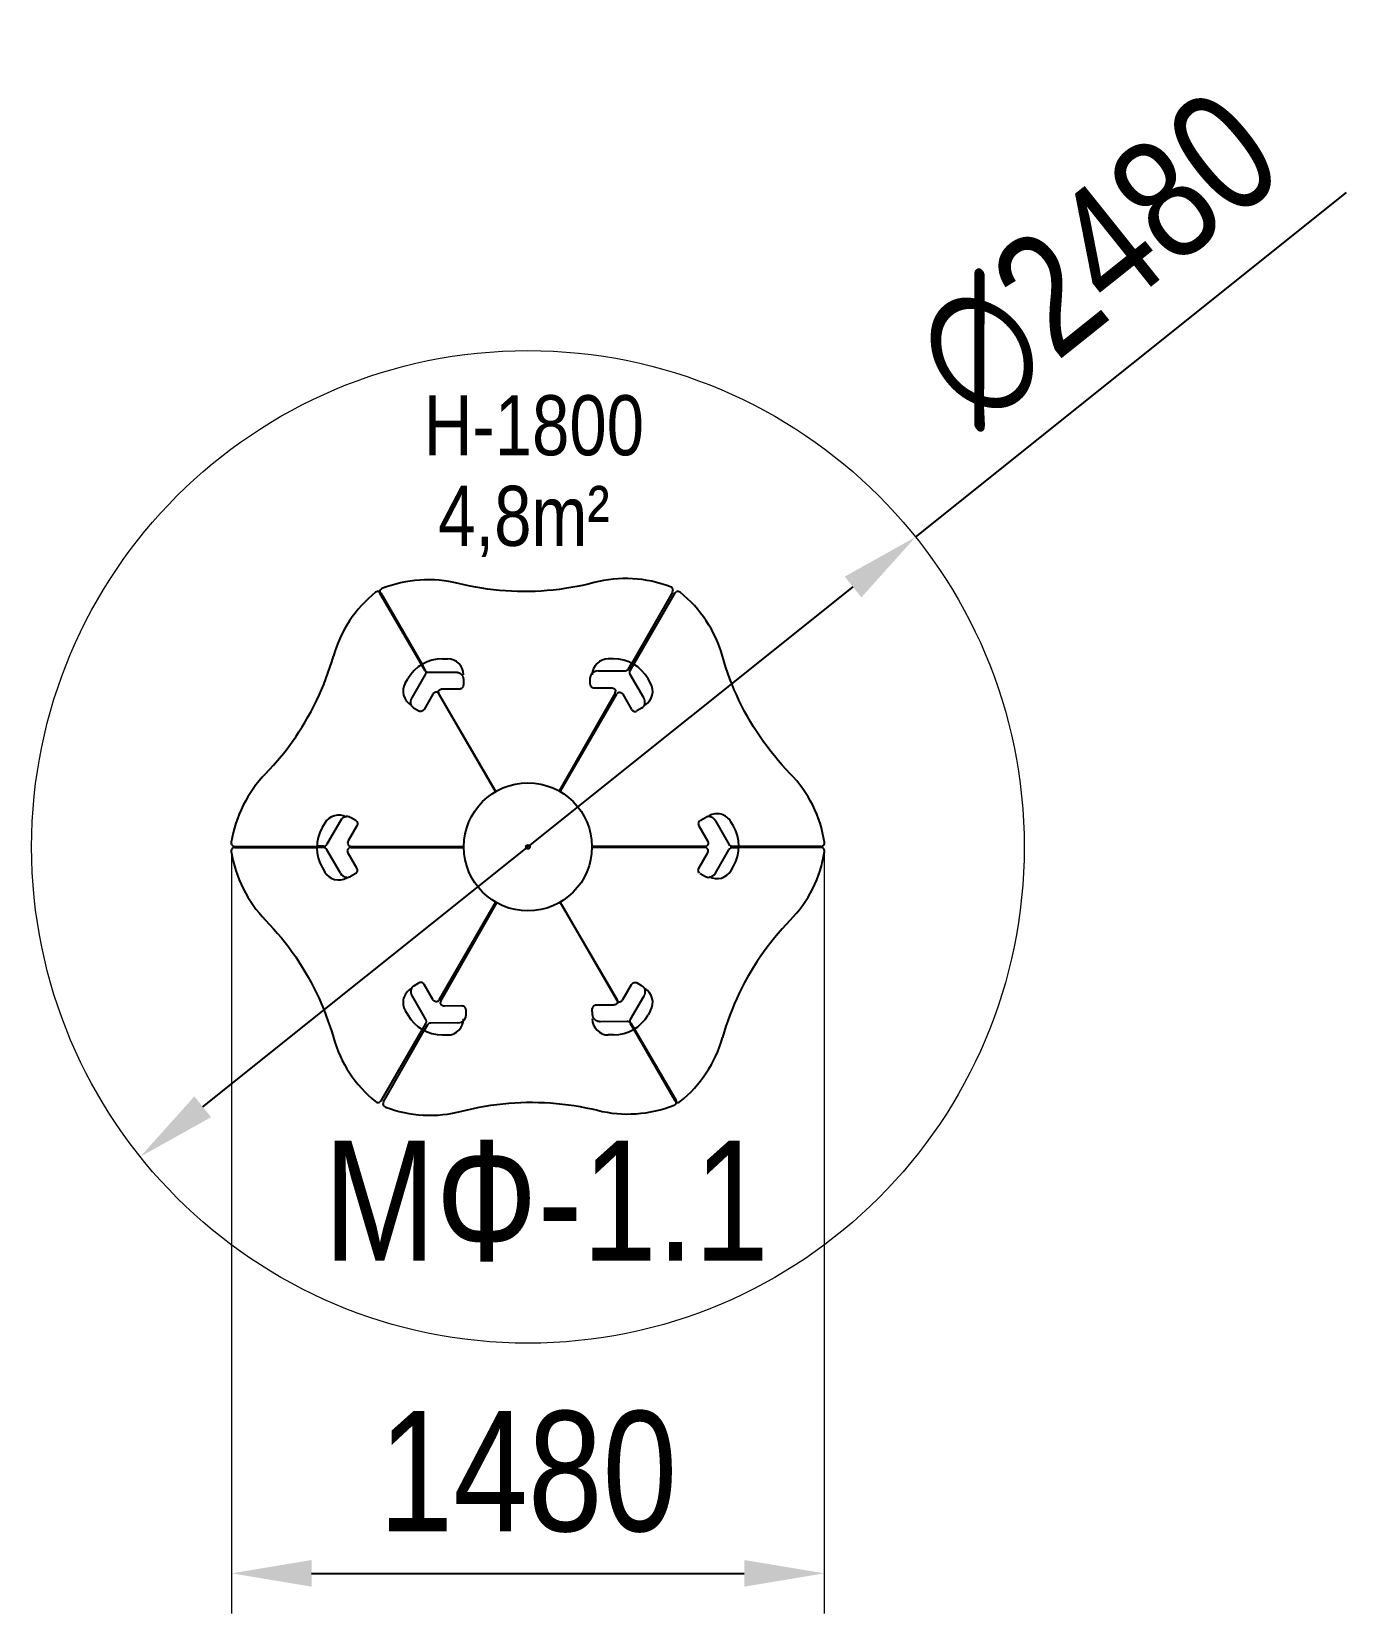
# Model space of a CAD drawing. Header units: millimetres. Extents: x -1252 to 2047, y -1913 to 2039.
import ezdxf

# ---------------------------------------------------------------- set-up
doc = ezdxf.new("R2010")
doc.units = ezdxf.units.MM
for name, color, linetype in [('DIKOM_АРТИКУЛ', 7, 'Continuous'), ('DIKOM_ЗОНА', 90, 'Continuous'), ('DIKOM_ОБЪЕКТ', 7, 'Continuous'), ('DIKOM_РАЗМЕР_ЗОНА', 7, 'Continuous'), ('DIKOM_РАЗМЕР_ОБЪЕКТА', 7, 'Continuous')]:
    doc.layers.add(name, color=color, linetype=linetype)
doc.styles.add('style1', font='arialbd.ttf', dxfattribs={"width": 0.8})
doc.dimstyles.new('1-50', dxfattribs={"dimtxt": 300, "dimasz": 200, "dimexe": 100, "dimexo": 0, "dimgap": 100, "dimtad": 1, "dimtxsty": 'style1', "dimcen": 200, "dimclrd": 7, "dimclre": 7, "dimclrt": 7, "dimadec": 1, "dimazin": 2, "dimtfac": 1, "dimtmove": 0, "dimatfit": 2, "dimfxl": 0, "dimlwd": 25, "dimlwe": 18, "dimarcsym": 0})

# ---------------------------------------------------------------- blocks, each defined once
blk = doc.blocks.new('*D6')
at = {"layer": 'Defpoints', "color": 0, "transparency": 16777216}
for p in [(-753, -4.6), (728, -4.6), (728, -1813)]:
    blk.add_point(p, dxfattribs=at)
at = {"layer": 'DIKOM_РАЗМЕР_ОБЪЕКТА', "color": 7, "lineweight": 18, "transparency": 16777216}
for p, q in [((-753, -4.6), (-753, -1913)), ((728, -4.6), (728, -1913))]:
    blk.add_line(p, q, dxfattribs=at)
at = {"layer": 'DIKOM_РАЗМЕР_ОБЪЕКТА', "color": 7, "lineweight": 25, "transparency": 16777216}
blk.add_line((-553, -1813), (528, -1813), dxfattribs=at)
at = {"layer": 'DIKOM_РАЗМЕР_ОБЪЕКТА', "color": 7, "transparency": 16777216}
for points in [[(-553, -1779.7), (-553, -1846.3), (-753, -1813)], [(528, -1779.7), (528, -1846.3), (728, -1813)]]:
    blk.add_solid(points, dxfattribs=at)
at = {"layer": 'DIKOM_РАЗМЕР_ОБЪЕКТА', "color": 7, "transparency": 16777216, "insert": (-12.5, -1559.8), "char_height": 300, "attachment_point": 5, "style": 'style1'}
blk.add_mtext('{\\fArial|b0|i0|c204|p34;1480}', dxfattribs=at)
blk = doc.blocks.new('*D7')
at = {"layer": 'Defpoints', "color": 0, "transparency": 16777216}
for p in [(956.1, 776.2), (-981.1, -772.1)]:
    blk.add_point(p, dxfattribs=at)
at = {"layer": 'DIKOM_РАЗМЕР_ЗОНА', "color": 7, "lineweight": 25, "transparency": 16777216}
for p, q in [((956.1, 776.2), (2032.9, 1636.8)), ((-824.9, -647.3), (799.9, 651.4))]:
    blk.add_line(p, q, dxfattribs=at)
at = {"layer": 'DIKOM_РАЗМЕР_ЗОНА', "color": 7, "transparency": 16777216}
for points in [[(779.1, 677.4), (820.7, 625.3), (956.1, 776.2)], [(-845.7, -621.2), (-804.1, -673.3), (-981.1, -772.1)]]:
    blk.add_solid(points, dxfattribs=at)
at = {"layer": 'DIKOM_РАЗМЕР_ЗОНА', "color": 7, "transparency": 16777216, "insert": (1409.9, 1473.7), "char_height": 300, "attachment_point": 5, "rotation": 38.6341, "style": 'style1'}
blk.add_mtext('{\\fArial|b0|i0|c204|p34;∅2480}', dxfattribs=at)

msp = doc.modelspace()

# ---------------------------------------------------------------- linework, layer by layer
at = {"layer": 'DIKOM_ЗОНА', "color": 3, "lineweight": 15}
msp.add_circle((-12.5, 2.049), 1240, dxfattribs=at)
at = {"layer": 'DIKOM_ОБЪЕКТ', "color": 7, "linetype": 'Continuous'}
for p, q in [((-382.724, 638.994), (-383.157, 639.244)), ((-383.019, 638.822), (-383.023, 639.322)), ((-278.208, 457.435), (-381.735, 634.168)), ((-276.902, 458.195), (-379.314, 635.577)), ((-171.635, 656.634), (-186.033, 660.039)), ((-157.144, 653.54), (-171.635, 656.634)), ((-142.568, 650.76), (-157.144, 653.54)), ((-127.915, 648.295), (-142.568, 650.76)), ((-113.196, 646.146), (-127.915, 648.295)), ((-98.419, 644.315), (-113.196, 646.146)), ((-83.593, 642.804), (-98.419, 644.315)), ((-68.727, 641.612), (-83.593, 642.804)), ((-53.832, 640.742), (-68.727, 641.612)), ((-38.915, 640.192), (-53.832, 640.742)), ((-23.986, 639.965), (-38.915, 640.192)), ((-9.055, 640.059), (-23.986, 639.965)), ((5.87, 640.475), (-9.055, 640.059)), ((20.778, 641.212), (5.87, 640.475)), ((35.662, 642.27), (20.778, 641.212)), ((50.511, 643.649), (35.662, 642.27)), ((65.317, 645.347), (50.511, 643.649)), ((80.07, 647.364), (65.317, 645.347)), ((94.761, 649.698), (80.07, 647.364)), ((109.381, 652.348), (94.761, 649.698)), ((123.921, 655.311), (109.381, 652.348)), ((138.373, 658.588), (123.921, 655.311)), ((152.726, 662.174), (138.373, 658.588)), ((348.739, 638.772), (247.447, 460.748)), ((251.902, 458.195), (354.314, 635.577)), ((349.961, 643.941), (349.964, 643.442)), ((357.724, 638.994), (358.157, 639.244)), ((-502.741, 464.076), (-498.581, 478.274)), ((477.741, 464.076), (473.581, 478.274)), ((-517.114, 421.952), (-512.011, 435.907)), ((-512.011, 435.907), (-507.219, 449.951)), ((-507.219, 449.951), (-502.741, 464.076)), ((-269.345, 442.304), (-278.208, 457.435)), ((-268.134, 443.008), (-276.902, 458.195)), ((-193.25, 437.848), (-260.568, 437.423)), ((-226.12, 472.049), (-213.44, 472.049)), ((162.734, 441.529), (230.052, 441.953)), ((201.12, 472.049), (188.44, 472.049)), ((238.966, 446.797), (247.034, 460.977)), ((243.134, 443.008), (251.902, 458.195)), ((482.219, 449.951), (477.741, 464.076)), ((487.011, 435.907), (482.219, 449.951)), ((492.114, 421.952), (487.011, 435.907)), ((-528.243, 394.347), (-522.526, 408.096)), ((-522.526, 408.096), (-517.114, 421.952)), ((-319.062, 411.068), (-312.722, 422.049)), ((-301.892, 374.666), (-268.232, 432.966)), ((-233.564, 394.248), (-232.034, 395.407)), ((-232.034, 395.407), (-230.266, 396.275)), ((-230.266, 396.275), (-228.332, 396.816)), ((-228.332, 396.816), (-226.313, 397.007)), ((-226.313, 397.007), (-182.994, 397.28)), ((-182.994, 397.28), (-181.044, 397.459)), ((-181.044, 397.459), (-179.171, 397.963)), ((-179.171, 397.963), (-177.448, 398.774)), ((-177.448, 398.774), (-175.939, 399.861)), ((-175.939, 399.861), (-174.704, 401.181)), ((-174.704, 401.181), (-173.789, 402.684)), ((-173.789, 402.684), (-173.23, 404.312)), ((-173.23, 404.312), (-173.049, 406.003)), ((-173.15, 422.091), (-173.052, 406.503)), ((-173.052, 406.503), (-173.049, 406.003)), ((142.942, 408.494), (142.843, 424.083)), ((142.945, 407.994), (143.148, 406.306)), ((143.148, 406.306), (143.727, 404.685)), ((143.727, 404.685), (144.66, 403.194)), ((144.66, 403.194), (145.912, 401.889)), ((145.912, 401.889), (147.434, 400.822)), ((147.434, 400.822), (149.168, 400.032)), ((149.168, 400.032), (151.047, 399.551)), ((151.047, 399.551), (152.999, 399.397)), ((152.999, 399.397), (196.318, 399.67)), ((196.318, 399.67), (198.34, 399.504)), ((198.34, 399.504), (200.28, 398.988)), ((200.28, 398.988), (202.059, 398.143)), ((202.059, 398.143), (203.604, 397.003)), ((203.604, 397.003), (204.85, 395.617)), ((204.85, 395.617), (205.747, 394.04)), ((276.892, 374.666), (243.232, 432.966)), ((294.062, 411.068), (287.722, 422.049)), ((497.526, 408.096), (492.114, 421.952)), ((503.243, 394.347), (497.526, 408.096)), ((-547.186, 353.827), (-540.577, 367.204)), ((-540.577, 367.204), (-534.261, 380.714)), ((-534.261, 380.714), (-528.243, 394.347)), ((-250.044, 383.206), (-271.704, 345.69)), ((-248.879, 384.866), (-250.044, 383.206)), ((-247.453, 386.28), (-248.879, 384.866)), ((-245.825, 387.387), (-247.453, 386.28)), ((-244.061, 388.144), (-245.825, 387.387)), ((-242.234, 388.519), (-244.061, 388.144)), ((-240.42, 388.496), (-242.234, 388.519)), ((-238.694, 388.076), (-240.42, 388.496)), ((-237.544, 387.536), (-238.694, 388.076)), ((-236.258, 388.284), (-236.159, 389.55)), ((-236.159, 389.55), (-235.67, 391.258)), ((-235.67, 391.258), (-234.793, 392.846)), ((-92.396, 140.673), (-235.178, 384.418)), ((-234.793, 392.846), (-233.564, 394.248)), ((-93.475, 140.045), (-234.718, 384.685)), ((205.341, 387.194), (65.643, 141.668)), ((68.475, 140.045), (209.718, 384.685)), ((205.747, 394.04), (206.257, 392.338)), ((206.257, 392.338), (206.372, 391.073)), ((212.544, 387.536), (213.694, 388.076)), ((213.694, 388.076), (215.42, 388.496)), ((215.42, 388.496), (217.234, 388.519)), ((217.234, 388.519), (219.061, 388.144)), ((219.061, 388.144), (220.825, 387.387)), ((220.825, 387.387), (222.453, 386.28)), ((222.453, 386.28), (223.879, 384.866)), ((223.879, 384.866), (225.044, 383.206)), ((225.044, 383.206), (246.704, 345.69)), ((509.261, 380.714), (503.243, 394.347)), ((515.577, 367.204), (509.261, 380.714)), ((522.186, 353.827), (515.577, 367.204)), ((-568.736, 314.571), (-561.27, 327.502)), ((-561.27, 327.502), (-554.086, 340.59)), ((-554.086, 340.59), (-547.186, 353.827)), ((-298.137, 349.404), (-284.637, 341.61)), ((-284.637, 341.61), (-284.204, 341.36)), ((-282.645, 340.681), (-284.204, 341.36)), ((-280.953, 340.362), (-282.645, 340.681)), ((-279.195, 340.413), (-280.953, 340.362)), ((-277.436, 340.834), (-279.195, 340.413)), ((-275.746, 341.608), (-277.436, 340.834)), ((-274.188, 342.705), (-275.746, 341.608)), ((-272.824, 344.083), (-274.188, 342.705)), ((-271.704, 345.69), (-272.824, 344.083)), ((246.704, 345.69), (247.824, 344.083)), ((247.824, 344.083), (249.188, 342.705)), ((249.188, 342.705), (250.746, 341.608)), ((250.746, 341.608), (252.436, 340.834)), ((252.436, 340.834), (254.195, 340.413)), ((254.195, 340.413), (255.953, 340.362)), ((255.953, 340.362), (257.645, 340.681)), ((257.645, 340.681), (259.204, 341.36)), ((259.637, 341.61), (259.204, 341.36)), ((273.137, 349.404), (259.637, 341.61)), ((529.086, 340.59), (522.186, 353.827)), ((536.27, 327.502), (529.086, 340.59)), ((543.736, 314.571), (536.27, 327.502)), ((-601.314, 264.574), (-592.772, 276.799)), ((-592.772, 276.799), (-584.492, 289.211)), ((-584.492, 289.211), (-576.478, 301.805)), ((-576.478, 301.805), (-568.736, 314.571)), ((551.478, 301.805), (543.736, 314.571)), ((559.492, 289.211), (551.478, 301.805)), ((567.772, 276.799), (559.492, 289.211)), ((576.314, 264.574), (567.772, 276.799)), ((-628.454, 229.105), (-619.161, 240.72)), ((-619.161, 240.72), (-610.112, 252.545)), ((-610.112, 252.545), (-601.314, 264.574)), ((585.112, 252.545), (576.314, 264.574)), ((594.161, 240.72), (585.112, 252.545)), ((603.454, 229.105), (594.161, 240.72)), ((-657.748, 195.596), (-647.754, 206.536)), ((-647.754, 206.536), (-637.988, 217.708)), ((-637.988, 217.708), (-628.454, 229.105)), ((612.988, 217.708), (603.454, 229.105)), ((622.754, 206.536), (612.988, 217.708)), ((632.748, 195.596), (622.754, 206.536)), ((-667.964, 184.894), (-657.748, 195.596)), ((642.964, 184.894), (632.748, 195.596)), ((-520.229, 61.11), (-526.527, 50.105)), ((-481.137, 67.08), (-514.797, 8.779)), ((-439.704, 54.705), (-461.364, 17.189)), ((-442.637, 67.946), (-456.137, 75.74)), ((-442.204, 67.696), (-440.837, 66.684)), ((-440.837, 66.684), (-439.715, 65.379)), ((-439.715, 65.379), (-438.88, 63.83)), ((-438.873, 56.478), (-439.704, 54.705)), ((-438.88, 63.83), (-438.365, 62.097)), ((-438.362, 58.349), (-438.873, 56.478)), ((-438.365, 62.097), (-438.19, 60.246)), ((-438.19, 60.246), (-438.362, 58.349)), ((413.365, 62.097), (413.19, 60.246)), ((413.19, 60.246), (413.362, 58.349)), ((413.362, 58.349), (413.873, 56.478)), ((413.88, 63.83), (413.365, 62.097)), ((413.873, 56.478), (414.704, 54.705)), ((414.715, 65.379), (413.88, 63.83)), ((414.704, 54.705), (436.364, 17.189)), ((415.837, 66.684), (414.715, 65.379)), ((417.204, 67.696), (415.837, 66.684)), ((417.637, 67.946), (431.137, 75.74)), ((456.137, 67.08), (489.797, 8.779)), ((501.149, 53.991), (494.768, 64.948)), ((-749.656, 4.449), (-749.223, 4.199)), ((-744.558, 2.954), (-539.735, 2.954)), ((-744.558, 0.757), (-539.735, 0.757)), ((-523.415, 3.427), (-539.73, 3.427)), ((-523.415, 0.284), (-539.73, 0.284)), ((-462.73, 13.408), (-462.876, 11.444)), ((-462.876, 11.444), (-462.649, 9.538)), ((-462.22, 15.35), (-462.73, 13.408)), ((-462.649, 9.538), (-462.06, 7.769)), ((-461.364, 17.189), (-462.22, 15.35)), ((-462.06, 7.769), (-461.133, 6.21)), ((-461.133, 6.21), (-459.906, 4.925)), ((-459.906, 4.925), (-458.864, 4.199)), ((-454.982, 3.177), (-172.496, 3.177)), ((-454.982, 0.534), (-172.496, 0.534)), ((-172.496, 0.534), (-172.493, 0.534)), ((147.496, 0.534), (147.493, 0.534)), ((429.982, 3.177), (147.496, 3.177)), ((429.982, 0.534), (147.496, 0.534)), ((434.906, 4.925), (433.864, 4.199)), ((436.133, 6.21), (434.906, 4.925)), ((437.06, 7.769), (436.133, 6.21)), ((436.364, 17.189), (437.22, 15.35)), ((437.649, 9.538), (437.06, 7.769)), ((437.22, 15.35), (437.73, 13.408)), ((437.876, 11.444), (437.649, 9.538)), ((437.73, 13.408), (437.876, 11.444)), ((498.415, 3.427), (514.73, 3.427)), ((498.415, 0.284), (514.73, 0.284)), ((719.558, 2.954), (514.735, 2.954)), ((719.558, 0.757), (514.735, 0.757)), ((724.656, 4.449), (724.223, 4.199)), ((-749.656, -0.738), (-749.223, -0.488)), ((-481.137, -63.368), (-514.797, -5.068)), ((-462.876, -7.733), (-462.649, -5.827)), ((-462.73, -9.697), (-462.876, -7.733)), ((-462.22, -11.639), (-462.73, -9.697)), ((-462.649, -5.827), (-462.06, -4.058)), ((-461.364, -13.478), (-462.22, -11.639)), ((-462.06, -4.058), (-461.133, -2.499)), ((-439.704, -50.994), (-461.364, -13.478)), ((-461.133, -2.499), (-459.906, -1.214)), ((-459.906, -1.214), (-458.864, -0.488)), ((414.704, -50.994), (436.364, -13.478)), ((434.906, -1.214), (433.864, -0.488)), ((436.133, -2.499), (434.906, -1.214)), ((437.06, -4.058), (436.133, -2.499)), ((436.364, -13.478), (437.22, -11.639)), ((437.649, -5.827), (437.06, -4.058)), ((437.22, -11.639), (437.73, -9.697)), ((437.876, -7.733), (437.649, -5.827)), ((437.73, -9.697), (437.876, -7.733)), ((456.137, -63.368), (489.797, -5.068)), ((724.656, -0.738), (724.223, -0.488)), ((-526.149, -49.894), (-519.768, -60.851)), ((-442.637, -64.234), (-456.137, -72.029)), ((-442.204, -63.984), (-440.837, -62.973)), ((-440.837, -62.973), (-439.715, -61.668)), ((-439.715, -61.668), (-438.88, -60.119)), ((-438.873, -52.767), (-439.704, -50.994)), ((-438.88, -60.119), (-438.365, -58.386)), ((-438.362, -54.638), (-438.873, -52.767)), ((-438.365, -58.386), (-438.19, -56.535)), ((-438.19, -56.535), (-438.362, -54.638)), ((413.19, -56.535), (413.362, -54.638)), ((413.365, -58.386), (413.19, -56.535)), ((413.362, -54.638), (413.873, -52.767)), ((413.88, -60.119), (413.365, -58.386)), ((413.873, -52.767), (414.704, -50.994)), ((414.715, -61.668), (413.88, -60.119)), ((415.837, -62.973), (414.715, -61.668)), ((417.204, -63.984), (415.837, -62.973)), ((417.637, -64.234), (431.137, -72.029)), ((495.229, -57.013), (501.527, -46.008)), ((-93.475, -136.334), (-234.718, -380.974)), ((-230.006, -383.288), (-90.307, -137.762)), ((-93.309, -136.046), (-93.475, -136.334)), ((-90.307, -137.762), (-90.306, -137.759)), ((67.563, -136.479), (67.731, -136.766)), ((67.731, -136.766), (210.513, -380.511)), ((68.309, -136.046), (68.475, -136.334)), ((68.475, -136.334), (209.718, -380.974)), ((-667.964, -181.183), (-657.748, -191.885)), ((-657.748, -191.885), (-647.754, -202.825)), ((632.748, -191.885), (622.754, -202.825)), ((642.964, -181.183), (632.748, -191.885)), ((-647.754, -202.825), (-637.988, -213.997)), ((-637.988, -213.997), (-628.454, -225.394)), ((-628.454, -225.394), (-619.161, -237.009)), ((-619.161, -237.009), (-610.112, -248.834)), ((594.161, -237.009), (585.112, -248.834)), ((603.454, -225.394), (594.161, -237.009)), ((612.988, -213.997), (603.454, -225.394)), ((622.754, -202.825), (612.988, -213.997)), ((-610.112, -248.834), (-601.314, -260.863)), ((-601.314, -260.863), (-592.772, -273.087)), ((-592.772, -273.087), (-584.492, -285.5)), ((567.772, -273.087), (559.492, -285.5)), ((576.314, -260.863), (567.772, -273.087)), ((585.112, -248.834), (576.314, -260.863)), ((-584.492, -285.5), (-576.478, -298.094)), ((-576.478, -298.094), (-568.736, -310.86)), ((-568.736, -310.86), (-561.27, -323.791)), ((543.736, -310.86), (536.27, -323.791)), ((551.478, -298.094), (543.736, -310.86)), ((559.492, -285.5), (551.478, -298.094)), ((-561.27, -323.791), (-554.086, -336.879)), ((-554.086, -336.879), (-547.186, -350.116)), ((-547.186, -350.116), (-540.577, -363.493)), ((-298.137, -345.693), (-284.637, -337.898)), ((-284.637, -337.898), (-284.204, -337.648)), ((-282.645, -336.97), (-284.204, -337.648)), ((-280.953, -336.651), (-282.645, -336.97)), ((-279.195, -336.702), (-280.953, -336.651)), ((-277.436, -337.123), (-279.195, -336.702)), ((-275.746, -337.897), (-277.436, -337.123)), ((-274.188, -338.994), (-275.746, -337.897)), ((-272.824, -340.372), (-274.188, -338.994)), ((-271.704, -341.979), (-272.824, -340.372)), ((-250.044, -379.495), (-271.704, -341.979)), ((225.044, -379.495), (246.704, -341.979)), ((246.704, -341.979), (247.824, -340.372)), ((247.824, -340.372), (249.188, -338.994)), ((249.188, -338.994), (250.746, -337.897)), ((250.746, -337.897), (252.436, -337.123)), ((252.436, -337.123), (254.195, -336.702)), ((254.195, -336.702), (255.953, -336.651)), ((255.953, -336.651), (257.645, -336.97)), ((257.645, -336.97), (259.204, -337.648)), ((259.637, -337.898), (259.204, -337.648)), ((273.137, -345.693), (259.637, -337.898)), ((522.186, -350.116), (515.577, -363.493)), ((529.086, -336.879), (522.186, -350.116)), ((536.27, -323.791), (529.086, -336.879)), ((-540.577, -363.493), (-534.261, -377.003)), ((-534.261, -377.003), (-528.243, -390.636)), ((-528.243, -390.636), (-522.526, -404.385)), ((-301.892, -370.955), (-268.232, -429.255)), ((-248.879, -381.155), (-250.044, -379.495)), ((-247.453, -382.568), (-248.879, -381.155)), ((-245.825, -383.676), (-247.453, -382.568)), ((-244.061, -384.433), (-245.825, -383.676)), ((-242.234, -384.808), (-244.061, -384.433)), ((-240.42, -384.785), (-242.234, -384.808)), ((-238.694, -384.365), (-240.42, -384.785)), ((-237.544, -383.825), (-238.694, -384.365)), ((-230.922, -388.432), (-231.037, -387.167)), ((-230.412, -390.134), (-230.922, -388.432)), ((-229.515, -391.711), (-230.412, -390.134)), ((-228.269, -393.097), (-229.515, -391.711)), ((-226.724, -394.237), (-228.269, -393.097)), ((-224.945, -395.082), (-226.724, -394.237)), ((-223.004, -395.598), (-224.945, -395.082)), ((152.783, -394.868), (151.274, -395.955)), ((154.507, -394.057), (152.783, -394.868)), ((156.38, -393.552), (154.507, -394.057)), ((158.329, -393.374), (156.38, -393.552)), ((201.648, -393.101), (158.329, -393.374)), ((203.668, -392.909), (201.648, -393.101)), ((205.601, -392.369), (203.668, -392.909)), ((207.37, -391.501), (205.601, -392.369)), ((208.9, -390.342), (207.37, -391.501)), ((210.129, -388.94), (208.9, -390.342)), ((211.005, -387.352), (210.129, -388.94)), ((211.494, -385.644), (211.005, -387.352)), ((211.593, -384.378), (211.494, -385.644)), ((212.544, -383.825), (213.694, -384.365)), ((213.694, -384.365), (215.42, -384.785)), ((215.42, -384.785), (217.234, -384.808)), ((217.234, -384.808), (219.061, -384.433)), ((219.061, -384.433), (220.825, -383.676)), ((220.825, -383.676), (222.453, -382.568)), ((222.453, -382.568), (223.879, -381.155)), ((223.879, -381.155), (225.044, -379.495)), ((276.892, -370.955), (243.232, -429.255)), ((503.243, -390.636), (497.526, -404.385)), ((509.261, -377.003), (503.243, -390.636)), ((515.577, -363.493), (509.261, -377.003)), ((-522.526, -404.385), (-517.114, -418.241)), ((-517.114, -418.241), (-512.011, -432.196)), ((-512.011, -432.196), (-507.219, -446.24)), ((-319.062, -406.971), (-312.722, -417.951)), ((-220.983, -395.764), (-223.004, -395.598)), ((-177.664, -395.491), (-220.983, -395.764)), ((-175.712, -395.645), (-177.664, -395.491)), ((-173.833, -396.126), (-175.712, -395.645)), ((-172.099, -396.916), (-173.833, -396.126)), ((-170.577, -397.983), (-172.099, -396.916)), ((-169.325, -399.288), (-170.577, -397.983)), ((-168.392, -400.779), (-169.325, -399.288)), ((-167.812, -402.4), (-168.392, -400.779)), ((-167.61, -404.088), (-167.812, -402.4)), ((-167.606, -404.588), (-167.508, -420.176)), ((148.566, -400.406), (148.384, -402.097)), ((148.387, -402.597), (148.384, -402.097)), ((148.486, -418.185), (148.387, -402.597)), ((149.125, -398.778), (148.566, -400.406)), ((150.039, -397.275), (149.125, -398.778)), ((151.274, -395.955), (150.039, -397.275)), ((168.585, -433.941), (235.904, -433.517)), ((294.062, -406.971), (287.722, -417.951)), ((487.011, -432.196), (482.219, -446.24)), ((492.114, -418.241), (487.011, -432.196)), ((497.526, -404.385), (492.114, -418.241)), ((-507.219, -446.24), (-502.741, -460.365)), ((-502.741, -460.365), (-498.581, -474.562)), ((-276.902, -454.483), (-379.314, -631.866)), ((-373.404, -634.866), (-272.112, -456.842)), ((-268.134, -439.297), (-276.902, -454.483)), ((-263.631, -442.89), (-271.699, -457.07)), ((-187.399, -437.623), (-254.717, -438.047)), ((-226.12, -467.951), (-213.44, -467.951)), ((201.12, -467.951), (188.44, -467.951)), ((243.134, -439.297), (251.902, -454.483)), ((244.68, -438.398), (253.543, -453.529)), ((251.902, -454.483), (354.314, -631.866)), ((253.543, -453.529), (357.071, -630.262)), ((477.741, -460.365), (473.581, -474.562)), ((482.219, -446.24), (477.741, -460.365)), ((-382.724, -635.283), (-383.157, -635.533)), ((-374.626, -640.035), (-374.629, -639.535)), ((-177.39, -658.268), (-163.037, -654.681)), ((-163.037, -654.681), (-148.586, -651.405)), ((-148.586, -651.405), (-134.046, -648.441)), ((-134.046, -648.441), (-119.426, -645.792)), ((-119.426, -645.792), (-104.735, -643.458)), ((-104.735, -643.458), (-89.982, -641.441)), ((-89.982, -641.441), (-75.176, -639.743)), ((-75.176, -639.743), (-60.327, -638.364)), ((-60.327, -638.364), (-45.443, -637.306)), ((-45.443, -637.306), (-30.534, -636.568)), ((-30.534, -636.568), (-15.61, -636.153)), ((-15.61, -636.153), (-0.679, -636.058)), ((-0.679, -636.058), (14.25, -636.286)), ((14.25, -636.286), (29.167, -636.836)), ((29.167, -636.836), (44.063, -637.706)), ((44.063, -637.706), (58.928, -638.898)), ((58.928, -638.898), (73.754, -640.409)), ((73.754, -640.409), (88.531, -642.24)), ((88.531, -642.24), (103.251, -644.388)), ((103.251, -644.388), (117.903, -646.854)), ((117.903, -646.854), (132.479, -649.634)), ((132.479, -649.634), (146.971, -652.728)), ((146.971, -652.728), (161.368, -656.133)), ((357.724, -635.283), (358.157, -635.533)), ((358.355, -634.916), (358.358, -635.416))]:
    msp.add_line(p, q, dxfattribs=at)
for radius in [160, 5]:
    msp.add_circle((-12.5, 2.049), radius, dxfattribs=at)
for centre, radius, start, end in [((232.171, 358.238), 314.147, 69.13836, 104.648732), ((-196.343, 393.313), 313.953, 128.765902, 164.299048), ((-387.199, 631.539), 8.71, 63.817732, 131.072229), ((-374.327, 639.025), 8.71, 109.288842, 176.543339), ((-261.655, 355.33), 313.953, 76.062023, 111.595169), ((341.288, 643.56), 8.68, 2.264015, 71.494231), ((342.266, 643.411), 7.698, 330.000175, 0.226605), ((362.199, 631.539), 8.71, 48.927771, 116.182268), ((171.343, 393.313), 313.953, 15.700952, 51.234098), ((-226.12, 372.049), 100, 90, 150), ((-213.44, 432.049), 40, 0, 90), ((162.356, 420.858), 20.674, 88.953495, 143.550532), ((188.44, 432.049), 40, 90, 180), ((201.12, 372.049), 100, 30, 90), ((230.26, 452.194), 10.243, 268.836235, 328.200238), ((-284.421, 391.068), 40, 150, 240), ((158.503, 424.086), 15.659, 144.674535, 180.014221), ((259.421, 391.068), 40, 300, 30), ((-241.408, 380.879), 7.697, 29.636058, 59.868579), ((-228.562, 388.35), 7.697, 180.492492, 210.725014), ((198.676, 391.042), 7.697, 329.997129, 0.22965), ((216.408, 380.879), 7.697, 120.131421, 150.363942), ((-443.083, -34.462), 314.147, 135.712339, 171.222711), ((418.083, -34.462), 314.147, 8.777289, 44.287661), ((-485.513, 41.241), 40, 60.216656, 150.216656), ((460.203, 44.817), 40, 30.216656, 120.216656), ((-439.736, 0.433), 100, 150.216656, 210.216656), ((-462.985, 57.186), 20.674, 96.810539, 151.407576), ((-463.885, 62.131), 15.659, 60.34685, 95.686536), ((438.885, 62.131), 15.659, 84.313464, 119.65315), ((437.985, 57.186), 20.674, 28.592424, 83.189461), ((414.736, 3.664), 100, 330.216656, 30.216656), ((-745.035, 11.799), 8.68, 168.86684, 238.097056), ((-745.39, 10.875), 7.698, 240.134466, 270.360897), ((-745.39, -7.164), 7.698, 89.639103, 119.865534), ((-523.801, 13.663), 10.243, 272.160833, 331.524836), ((-523.801, -9.952), 10.243, 28.475164, 87.839167), ((-455.031, 10.873), 7.697, 240.131421, 270.363942), ((-455.031, -7.162), 7.697, 89.636058, 119.868579), ((430.031, 10.873), 7.697, 269.636058, 299.868579), ((430.031, -7.162), 7.697, 60.131421, 90.363942), ((498.801, 13.663), 10.243, 208.475164, 267.839167), ((498.801, -9.952), 10.243, 92.160833, 151.524836), ((720.39, 10.875), 7.698, 269.639103, 299.865534), ((720.39, -7.164), 7.698, 60.134466, 90.360897), ((720.035, 11.799), 8.68, 301.902944, 11.13316), ((-745.035, -8.087), 8.68, 121.902944, 191.13316), ((-443.083, 38.174), 314.147, 188.777289, 224.287661), ((418.083, 38.174), 314.147, 315.712339, 351.222711), ((720.035, -8.087), 8.68, 348.86684, 58.097056), ((-485.203, -40.72), 40, 210.216656, 300.216656), ((-462.985, -53.474), 20.674, 208.592424, 263.189461), ((-463.885, -58.42), 15.659, 264.313464, 299.65315), ((438.885, -58.42), 15.659, 240.34685, 275.686536), ((437.985, -53.474), 20.674, 276.810539, 331.407576), ((460.513, -37.144), 40, 240.216656, 330.216656), ((-284.421, -386.971), 40, 120, 210), ((259.421, -386.971), 40, 330, 60), ((-241.408, -377.168), 7.697, 300.131421, 330.363942), ((-223.34, -387.136), 7.697, 149.997129, 180.22965), ((216.408, -377.168), 7.697, 209.636058, 239.868579), ((203.897, -384.444), 7.697, 0.492492, 30.725014), ((-226.12, -367.951), 100, 210, 270), ((-213.44, -427.951), 40, 270, 0), ((-187.021, -416.952), 20.674, 268.953495, 323.550532), ((-183.167, -420.18), 15.659, 324.674535, 0.014221), ((188.44, -427.951), 40, 180, 270), ((201.12, -367.951), 100, 270, 330), ((-254.925, -448.288), 10.243, 88.836235, 148.200238), ((-196.343, -389.602), 313.953, 195.700952, 231.234098), ((171.343, -389.602), 313.953, 308.765902, 344.299048), ((-387.199, -627.828), 8.71, 228.927771, 296.182268), ((-366.931, -639.505), 7.698, 150.000175, 180.226605), ((-365.953, -639.653), 8.68, 182.264015, 251.494231), ((-256.836, -354.332), 314.147, 249.13836, 284.648732), ((236.99, -351.424), 313.953, 256.062023, 291.595169), ((349.662, -635.119), 8.71, 289.288842, 356.543339), ((362.199, -627.828), 8.71, 243.817732, 311.072229)]:
    msp.add_arc(centre, radius, start, end, dxfattribs=at)
for points, knots in [([(-381.735, 634.168), (-382.001, 634.687), (-382.533, 635.727), (-382.945, 637.289), (-382.975, 638.303), (-382.988, 638.732)], [0, 0, 0, 0, 0.36446266, 0.73103723, 1, 1, 1, 1]), ([(-379.314, 635.577), (-379.633, 636.064), (-380.274, 637.041), (-381.428, 638.171), (-382.295, 638.699), (-382.661, 638.922)], [0, 0, 0, 0, 0.36446266, 0.73103723, 1, 1, 1, 1]), ([(354.314, 635.577), (354.633, 636.064), (355.274, 637.041), (356.428, 638.171), (357.295, 638.699), (357.661, 638.922)], [0, 0, 0, 0, 0.36446266, 0.73103723, 1, 1, 1, 1]), ([(-260.568, 437.423), (-261.077, 437.442), (-262.193, 437.482), (-263.88, 437.888), (-265.568, 438.604), (-267.094, 439.622), (-268.393, 440.857), (-269.036, 441.834), (-269.345, 442.304)], [0, 0, 0, 0, 0.14471808, 0.31705835, 0.49084334, 0.66518562, 0.83909212, 1, 1, 1, 1]), ([(-268.232, 432.966), (-267.996, 433.418), (-267.48, 434.407), (-266.998, 436.075), (-266.786, 437.895), (-266.916, 439.725), (-267.347, 441.465), (-267.879, 442.507), (-268.134, 443.008)], [0, 0, 0, 0, 0.14471808, 0.31705835, 0.49084334, 0.66518562, 0.83909212, 1, 1, 1, 1]), ([(-176.141, 430.071), (-176.169, 430.113), (-176.587, 430.745), (-177.652, 431.861), (-179.325, 433.368), (-181.239, 434.679), (-183.327, 435.788), (-185.567, 436.676), (-187.922, 437.329), (-190.314, 437.726), (-192.104, 437.847), (-193.068, 437.847), (-193.25, 437.848)], [0, 0, 0, 0, 0.00891743, 0.13385883, 0.25710692, 0.37908476, 0.50016256, 0.62062632, 0.7406799, 0.86045987, 0.97365377, 1, 1, 1, 1]), ([(243.232, 432.966), (242.996, 433.418), (242.48, 434.407), (241.998, 436.075), (241.786, 437.895), (241.916, 439.725), (242.347, 441.465), (242.879, 442.507), (243.134, 443.008)], [0, 0, 0, 0, 0.14471808, 0.31705835, 0.49084334, 0.66518562, 0.83909212, 1, 1, 1, 1]), ([(-173.147, 421.591), (-173.155, 421.881), (-173.18, 422.852), (-173.434, 424.497), (-174.054, 426.488), (-174.933, 428.365), (-175.75, 429.519), (-176.141, 430.071)], [0, 0, 0, 0, 0.09890792, 0.33148561, 0.56294787, 0.7912847, 1, 1, 1, 1]), ([(-303.594, 355.949), (-303.616, 355.994), (-303.959, 356.671), (-304.403, 358.148), (-304.885, 360.348), (-305.077, 362.66), (-305.009, 365.023), (-304.673, 367.408), (-304.076, 369.779), (-303.238, 372.054), (-302.458, 373.669), (-301.982, 374.508), (-301.892, 374.666)], [0, 0, 0, 0, 0.00891743, 0.13385883, 0.25710692, 0.37908476, 0.50016256, 0.62062632, 0.7406799, 0.86045987, 0.97365377, 1, 1, 1, 1]), ([(-297.704, 349.154), (-297.952, 349.304), (-298.784, 349.806), (-300.088, 350.841), (-301.512, 352.363), (-302.709, 354.056), (-303.308, 355.337), (-303.594, 355.949)], [0, 0, 0, 0, 0.09890792, 0.33148561, 0.56294787, 0.7912847, 1, 1, 1, 1]), ([(272.704, 349.154), (272.952, 349.304), (273.784, 349.806), (275.088, 350.841), (276.512, 352.363), (277.709, 354.056), (278.308, 355.337), (278.594, 355.949)], [0, 0, 0, 0, 0.09890792, 0.33148561, 0.56294787, 0.7912847, 1, 1, 1, 1]), ([(278.594, 355.949), (278.616, 355.994), (278.959, 356.671), (279.403, 358.148), (279.885, 360.348), (280.077, 362.66), (280.009, 365.023), (279.673, 367.408), (279.076, 369.779), (278.238, 372.054), (277.458, 373.669), (276.982, 374.508), (276.892, 374.666)], [0, 0, 0, 0, 0.00891743, 0.13385883, 0.25710692, 0.37908476, 0.50016256, 0.62062632, 0.7406799, 0.86045987, 0.97365377, 1, 1, 1, 1]), ([(-303.594, -352.238), (-303.616, -352.283), (-303.959, -352.959), (-304.403, -354.437), (-304.885, -356.637), (-305.077, -358.948), (-305.009, -361.311), (-304.673, -363.697), (-304.076, -366.067), (-303.238, -368.343), (-302.458, -369.958), (-301.982, -370.796), (-301.892, -370.955)], [0, 0, 0, 0, 0.00891743, 0.13385883, 0.25710692, 0.37908476, 0.50016256, 0.62062632, 0.7406799, 0.86045987, 0.97365377, 1, 1, 1, 1]), ([(-297.704, -345.443), (-297.952, -345.593), (-298.784, -346.095), (-300.088, -347.129), (-301.512, -348.652), (-302.709, -350.345), (-303.308, -351.626), (-303.594, -352.238)], [0, 0, 0, 0, 0.09890792, 0.33148561, 0.56294787, 0.7912847, 1, 1, 1, 1]), ([(272.704, -345.443), (272.952, -345.593), (273.784, -346.095), (275.088, -347.129), (276.512, -348.652), (277.709, -350.345), (278.308, -351.626), (278.594, -352.238)], [0, 0, 0, 0, 0.09890792, 0.33148561, 0.56294787, 0.7912847, 1, 1, 1, 1]), ([(278.594, -352.238), (278.616, -352.283), (278.959, -352.959), (279.403, -354.437), (279.885, -356.637), (280.077, -358.948), (280.009, -361.311), (279.673, -363.697), (279.076, -366.067), (278.238, -368.343), (277.458, -369.958), (276.982, -370.796), (276.892, -370.955)], [0, 0, 0, 0, 0.00891743, 0.13385883, 0.25710692, 0.37908476, 0.50016256, 0.62062632, 0.7406799, 0.86045987, 0.97365377, 1, 1, 1, 1]), ([(-268.232, -429.255), (-267.996, -429.707), (-267.48, -430.696), (-266.998, -432.364), (-266.786, -434.184), (-266.916, -436.014), (-267.347, -437.754), (-267.879, -438.796), (-268.134, -439.297)], [0, 0, 0, 0, 0.14471808, 0.31705835, 0.49084334, 0.66518562, 0.83909212, 1, 1, 1, 1]), ([(148.482, -417.685), (148.49, -417.975), (148.516, -418.946), (148.77, -420.591), (149.389, -422.581), (150.268, -424.459), (151.086, -425.613), (151.476, -426.164)], [0, 0, 0, 0, 0.09890792, 0.33148561, 0.56294787, 0.7912847, 1, 1, 1, 1]), ([(151.476, -426.164), (151.504, -426.206), (151.922, -426.839), (152.987, -427.955), (154.661, -429.462), (156.575, -430.772), (158.662, -431.882), (160.902, -432.769), (163.258, -433.422), (165.65, -433.82), (167.44, -433.94), (168.403, -433.941), (168.585, -433.941)], [0, 0, 0, 0, 0.00891743, 0.13385883, 0.25710692, 0.37908476, 0.50016256, 0.62062632, 0.7406799, 0.86045987, 0.97365377, 1, 1, 1, 1]), ([(235.904, -433.517), (236.413, -433.536), (237.528, -433.576), (239.216, -433.982), (240.903, -434.697), (242.429, -435.715), (243.729, -436.951), (244.371, -437.928), (244.68, -438.398)], [0, 0, 0, 0, 0.14471808, 0.31705835, 0.49084334, 0.66518562, 0.83909212, 1, 1, 1, 1]), ([(243.232, -429.255), (242.996, -429.707), (242.48, -430.696), (241.998, -432.364), (241.786, -434.184), (241.916, -436.014), (242.347, -437.754), (242.879, -438.796), (243.134, -439.297)], [0, 0, 0, 0, 0.14471808, 0.31705835, 0.49084334, 0.66518562, 0.83909212, 1, 1, 1, 1]), ([(-379.314, -631.866), (-379.633, -632.353), (-380.274, -633.33), (-381.428, -634.46), (-382.295, -634.988), (-382.661, -635.211)], [0, 0, 0, 0, 0.36446266, 0.73103723, 1, 1, 1, 1]), ([(354.314, -631.866), (354.633, -632.353), (355.274, -633.33), (356.428, -634.46), (357.295, -634.988), (357.661, -635.211)], [0, 0, 0, 0, 0.36446266, 0.73103723, 1, 1, 1, 1]), ([(357.071, -630.262), (357.336, -630.781), (357.869, -631.82), (358.28, -633.382), (358.31, -634.397), (358.323, -634.826)], [0, 0, 0, 0, 0.36446266, 0.73103723, 1, 1, 1, 1])]:
    msp.add_open_spline(points, degree=3, knots=knots, dxfattribs=at)

# ---------------------------------------------------------------- texts
at = {"layer": 'DIKOM_АРТИКУЛ', "insert": (-522.43, -731.776), "char_height": 300, "attachment_point": 1, "style": 'style1'}
msp.add_mtext_dynamic_manual_height_columns('{\\fArial|b0|i0|c204|p34;MФ-1.1}', width=834.48827, gutter_width=20, heights=[0], dxfattribs=at)
at = {"layer": 'DIKOM_РАЗМЕР_ОБЪЕКТА', "insert": (-272.169, 1130.474), "char_height": 150, "width": 486.32454, "attachment_point": 1, "style": 'style1'}
msp.add_mtext('{\\fArial|b0|i0|c204|p34;H-1800}', dxfattribs=at)
at = {"layer": 'DIKOM_РАЗМЕР_ОБЪЕКТА', "insert": (-236.592, 904.113), "char_height": 150, "attachment_point": 1, "style": 'style1'}
msp.add_mtext_dynamic_manual_height_columns('{\\fArial|b0|i0|c204|p34;4,8m²}', width=486.32454, gutter_width=20, heights=[0], dxfattribs=at)

# ---------------------------------------------------------------- dimensions: what is measured, and where the dimension line sits
at = {"layer": 'DIKOM_РАЗМЕР_ЗОНА'}
dim = msp.add_diameter_dim_2p(p1=(-981.125, -772.138), p2=(956.125, 776.235), text='{\\fArial|b0|i0|c204|p34;<>}', dimstyle='1-50', dxfattribs=at)
dim.commit()
dim.dimension.update_dxf_attribs({"geometry": '*D7', "text_midpoint": (1573.159, 1269.407), "dimtype": 163})
at = {"layer": 'DIKOM_РАЗМЕР_ОБЪЕКТА'}
dim = msp.add_linear_dim(base=(727.996, -1813), p1=(-752.996, -4.629), p2=(727.996, -4.629), text='{\\fArial|b0|i0|c204|p34;1480}', dimstyle='1-50', dxfattribs=at)
dim.commit()
dim.dimension.update_dxf_attribs({"geometry": '*D6', "text_midpoint": (-12.5, -1813), "dimtype": 160})

doc.saveas('drawing.dxf')
